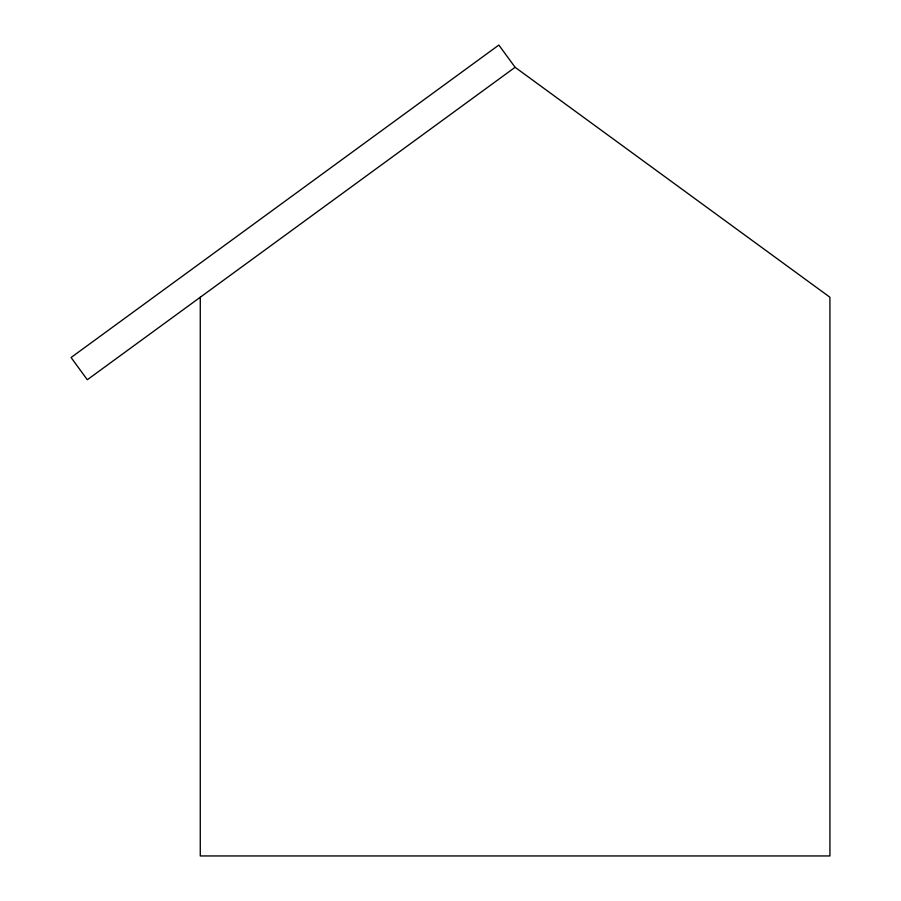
<?xml version="1.0" encoding="UTF-8"?>
<svg xmlns="http://www.w3.org/2000/svg" width="901" height="901" viewBox="0 0 901 901"><rect width="100%" height="100%" fill="white"/><g stroke="black" fill="none" stroke-linecap="round" stroke-linejoin="round"><path stroke-width="1.35" d="M515.102 67.293L87.318 379.749L71.078 357.506L498.85 45.05L515.102 67.293L829.922 297.24L829.922 855.95L200.27 855.95L200.27 297.24"/></g></svg>
